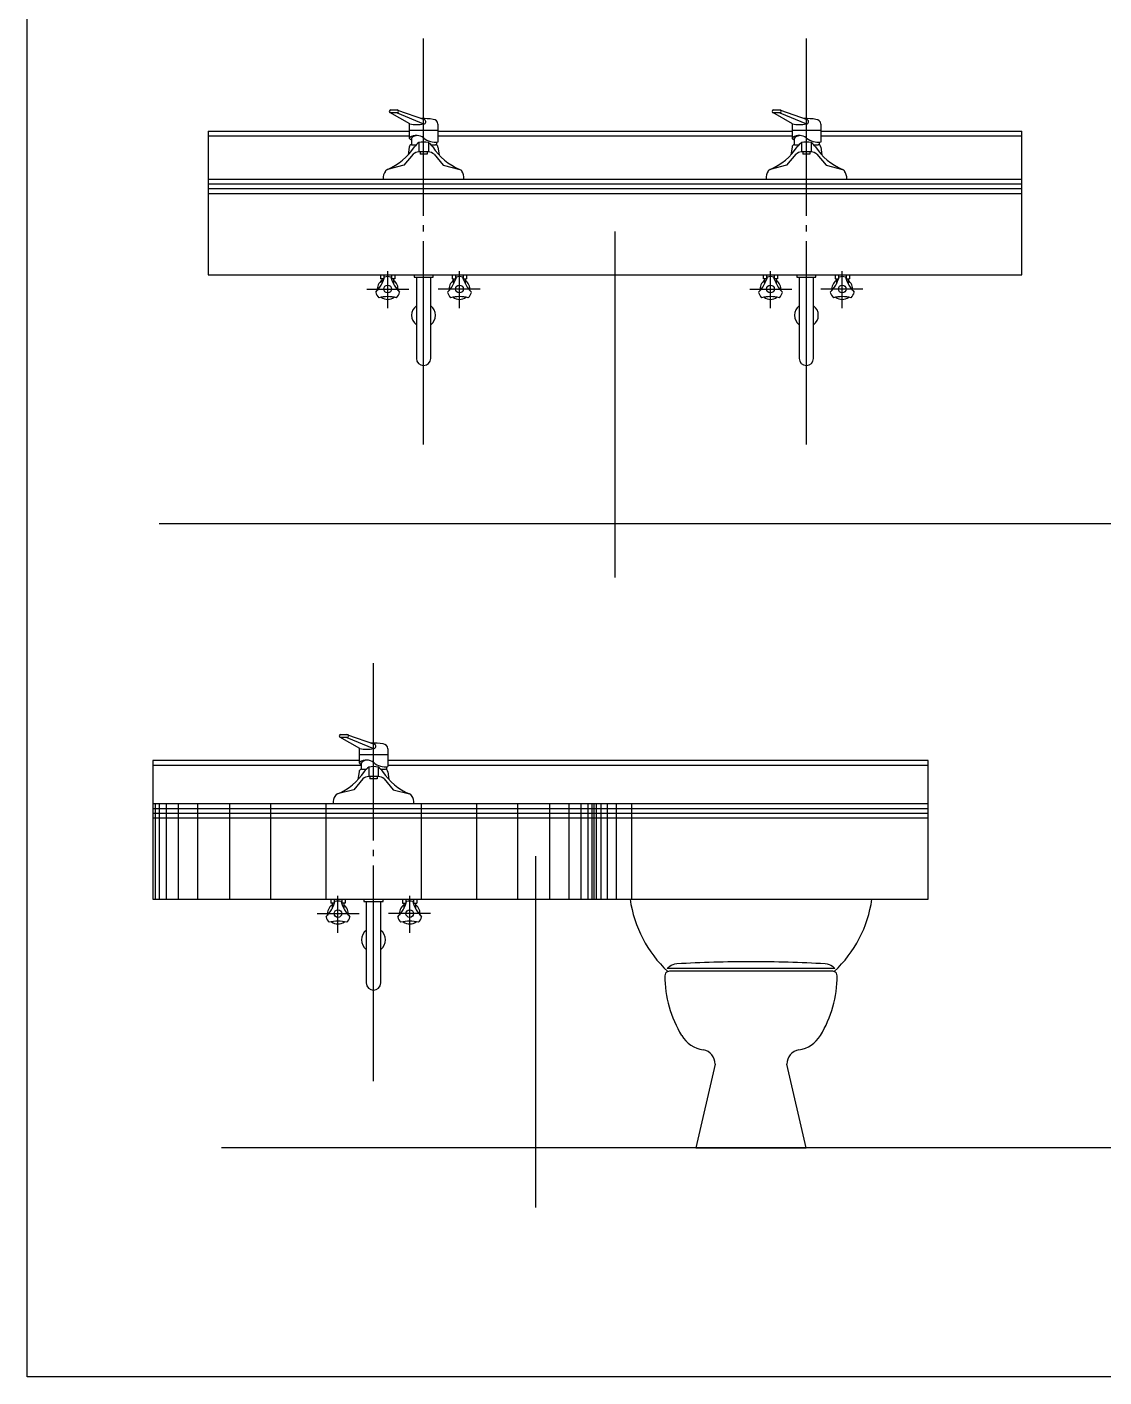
# Model space of a CAD drawing. Header units: inches. Extents: x -1249499 to 290957, y -589671 to 1013543.
# Drawn here: x -1183060 to -1180809, y 298594 to 301417 of the extents above; entities that cross this region are included whole.
import ezdxf

# ---------------------------------------------------------------- set-up
doc = ezdxf.new("R2010")
doc.units = ezdxf.units.IN
doc.header["$MEASUREMENT"] = 0
doc.layers.add('1BATH', color=1, linetype='Continuous')

msp = doc.modelspace()

# ---------------------------------------------------------------- linework, layer by layer
at = {"layer": '1BATH'}
for p, q in [((-1182230.8, 301021.5), (-1182230.8, 301392.6)), ((-1181430.8, 301021.5), (-1181430.8, 301392.6)), ((-1182259.7, 301214), (-1182301.1, 301237.7)), ((-1182299.4, 301243.2), (-1182286.3, 301243.2)), ((-1182286.3, 301237.2), (-1182299.4, 301237.2)), ((-1182286.3, 301237.2), (-1182230.8, 301214)), ((-1182285, 301242.9), (-1182228.9, 301223)), ((-1181459.7, 301214), (-1181501.1, 301237.7)), ((-1181499.4, 301243.2), (-1181486.3, 301243.2)), ((-1181486.3, 301237.2), (-1181499.4, 301237.2)), ((-1181486.3, 301237.2), (-1181430.8, 301214)), ((-1181485, 301242.9), (-1181428.9, 301223)), ((-1182260.8, 301214.4), (-1182260.8, 301184.8)), ((-1182260.8, 301201.3), (-1182200.8, 301201.3)), ((-1182200.8, 301213.5), (-1182200.8, 301176.2)), ((-1181460.8, 301214.4), (-1181460.8, 301184.8)), ((-1181460.8, 301201.3), (-1181400.8, 301201.3)), ((-1181400.8, 301213.5), (-1181400.8, 301176.2)), ((-1182260.8, 301165.5), (-1182263.2, 301149.1)), ((-1182256.4, 301182), (-1182256.4, 301170.5)), ((-1182255.8, 301170.5), (-1182246, 301170.5)), ((-1182240.8, 301175), (-1182240.8, 301155.5)), ((-1182220.8, 301175), (-1182220.8, 301155.5)), ((-1182215.7, 301170.5), (-1182205.8, 301170.5)), ((-1182203.9, 301175.9), (-1182203.9, 301170.5)), ((-1182200.8, 301165.5), (-1182198.4, 301149.1)), ((-1181460.8, 301165.5), (-1181463.2, 301149.1)), ((-1181456.4, 301182), (-1181456.4, 301170.5)), ((-1181455.8, 301170.5), (-1181446, 301170.5)), ((-1181440.8, 301175), (-1181440.8, 301155.5)), ((-1181420.8, 301175), (-1181420.8, 301155.5)), ((-1181415.7, 301170.5), (-1181405.8, 301170.5)), ((-1181403.9, 301175.9), (-1181403.9, 301170.5)), ((-1181400.8, 301165.5), (-1181398.4, 301149.1)), ((-1182252.9, 301150.5), (-1182272.1, 301127.9)), ((-1182220.8, 301155.5), (-1182240.8, 301155.5)), ((-1182238.3, 301155.5), (-1182238.3, 301150.5)), ((-1182223.3, 301150.5), (-1182238.3, 301150.5)), ((-1182223.3, 301155.5), (-1182223.3, 301150.5)), ((-1182208.7, 301150.5), (-1182189.6, 301127.9)), ((-1181452.9, 301150.5), (-1181472.1, 301127.9)), ((-1181420.8, 301155.5), (-1181440.8, 301155.5)), ((-1181438.3, 301155.5), (-1181438.3, 301150.5)), ((-1181423.3, 301150.5), (-1181438.3, 301150.5)), ((-1181423.3, 301155.5), (-1181423.3, 301150.5)), ((-1181408.7, 301150.5), (-1181389.6, 301127.9)), ((-1182272.1, 301127.9), (-1182306.3, 301119)), ((-1182189.6, 301127.9), (-1182155.4, 301119)), ((-1181472.1, 301127.9), (-1181506.3, 301119)), ((-1181389.6, 301127.9), (-1181355.4, 301119)), ((-1182230.8, 300989.2), (-1182230.8, 301002.1)), ((-1181430.8, 300989.2), (-1181430.8, 301002.1)), ((-1182230.8, 300543.5), (-1182230.8, 300969.2)), ((-1181830.8, 300988.8), (-1181830.8, 300265.3)), ((-1181430.8, 300543.5), (-1181430.8, 300969.2)), ((-1182320.8, 300898.8), (-1182320.8, 300890.3)), ((-1182313.4, 300890.3), (-1182320.8, 300890.3)), ((-1182318, 300890.3), (-1182318, 300879.7)), ((-1182313.9, 300898.8), (-1182313.9, 300890.3)), ((-1182305.8, 300828.7), (-1182305.8, 300906.2)), ((-1182290.8, 300890.3), (-1182298.2, 300890.3)), ((-1182297.8, 300898.8), (-1182297.8, 300890.3)), ((-1182293.7, 300890.3), (-1182293.7, 300879.7)), ((-1182290.8, 300898.8), (-1182290.8, 300890.3)), ((-1182170.8, 300898.8), (-1182170.8, 300890.3)), ((-1182170.8, 300890.3), (-1182163.4, 300890.3)), ((-1182168, 300890.3), (-1182168, 300879.7)), ((-1182163.9, 300898.8), (-1182163.9, 300890.3)), ((-1182155.8, 300828.7), (-1182155.8, 300906.2)), ((-1182148.2, 300890.3), (-1182140.8, 300890.3)), ((-1182147.8, 300898.8), (-1182147.8, 300890.3)), ((-1182143.7, 300890.3), (-1182143.7, 300879.7)), ((-1182140.8, 300898.8), (-1182140.8, 300890.3)), ((-1181520.8, 300898.8), (-1181520.8, 300890.3)), ((-1181513.4, 300890.3), (-1181520.8, 300890.3)), ((-1181518, 300890.3), (-1181518, 300879.7)), ((-1181513.9, 300898.8), (-1181513.9, 300890.3)), ((-1181505.8, 300828.7), (-1181505.8, 300906.2)), ((-1181490.8, 300890.3), (-1181498.2, 300890.3)), ((-1181497.8, 300898.8), (-1181497.8, 300890.3)), ((-1181493.7, 300890.3), (-1181493.7, 300879.7)), ((-1181490.8, 300898.8), (-1181490.8, 300890.3)), ((-1181370.8, 300898.8), (-1181370.8, 300890.3)), ((-1181370.8, 300890.3), (-1181363.4, 300890.3)), ((-1181368, 300890.3), (-1181368, 300879.7)), ((-1181363.9, 300898.8), (-1181363.9, 300890.3)), ((-1181355.8, 300828.7), (-1181355.8, 300906.2)), ((-1181348.2, 300890.3), (-1181340.8, 300890.3)), ((-1181347.8, 300898.8), (-1181347.8, 300890.3)), ((-1181343.7, 300890.3), (-1181343.7, 300879.7)), ((-1181340.8, 300898.8), (-1181340.8, 300890.3)), ((-1182349.1, 300868.8), (-1182261.4, 300868.8)), ((-1182112.6, 300868.8), (-1182200.3, 300868.8)), ((-1181549.1, 300868.8), (-1181461.4, 300868.8)), ((-1181312.6, 300868.8), (-1181400.3, 300868.8)), ((-1182783.7, 300378.8), (-1177859.3, 300378.8)), ((-1182335.5, 299715.5), (-1182335.5, 300086.5)), ((-1182364.4, 299907.9), (-1182405.8, 299931.6)), ((-1182404, 299937.1), (-1182390.9, 299937.1)), ((-1182390.9, 299931.1), (-1182404, 299931.1)), ((-1182390.9, 299931.1), (-1182335.5, 299907.9)), ((-1182389.6, 299936.8), (-1182333.5, 299916.9)), ((-1182365.5, 299908.4), (-1182365.5, 299878.7)), ((-1182365.5, 299895.3), (-1182305.5, 299895.3)), ((-1182305.5, 299907.4), (-1182305.5, 299870.1)), ((-1182796.5, 299882.7), (-1182796.5, 299592.7)), ((-1182365.5, 299882.7), (-1182796.5, 299882.7)), ((-1182361, 299872.7), (-1182796.5, 299872.7)), ((-1182361, 299875.9), (-1182361, 299864.4)), ((-1182345.5, 299868.9), (-1182345.5, 299849.4)), ((-1182325.5, 299868.9), (-1182325.5, 299849.4)), ((-1182308.5, 299869.8), (-1182308.5, 299864.4)), ((-1181176.5, 299882.7), (-1182305.5, 299882.7)), ((-1181176.5, 299872.7), (-1182305.5, 299872.7)), ((-1181176.5, 299592.7), (-1181176.5, 299882.7)), ((-1182357.6, 299844.4), (-1182376.7, 299821.8)), ((-1182365.5, 299859.4), (-1182367.9, 299843)), ((-1182360.5, 299864.4), (-1182350.7, 299864.4)), ((-1182325.5, 299849.4), (-1182345.5, 299849.4)), ((-1182343, 299849.4), (-1182343, 299844.4)), ((-1182328, 299844.4), (-1182343, 299844.4)), ((-1182328, 299849.4), (-1182328, 299844.4)), ((-1182320.3, 299864.4), (-1182310.5, 299864.4)), ((-1182313.4, 299844.4), (-1182294.2, 299821.8)), ((-1182305.5, 299859.4), (-1182303.1, 299843)), ((-1182376.7, 299821.8), (-1182410.9, 299812.9)), ((-1182294.2, 299821.8), (-1182260, 299812.9)), ((-1182796.5, 299792.7), (-1181176.5, 299792.7)), ((-1182796.5, 299782.7), (-1181176.5, 299782.7)), ((-1182791.5, 299792.7), (-1182791.5, 299592.7)), ((-1182783.5, 299792.7), (-1182783.5, 299592.7)), ((-1182768.5, 299792.7), (-1182768.5, 299592.7)), ((-1182743.5, 299792.7), (-1182743.5, 299592.7)), ((-1182703.5, 299792.7), (-1182703.5, 299592.7)), ((-1182636.7, 299792.7), (-1182636.7, 299592.7)), ((-1182550.9, 299792.7), (-1182550.9, 299592.7)), ((-1182435.2, 299792.7), (-1182435.2, 299592.7)), ((-1182235.7, 299792.7), (-1182235.7, 299592.7)), ((-1182120.1, 299792.7), (-1182120.1, 299592.7)), ((-1182034.2, 299792.7), (-1182034.2, 299592.7)), ((-1181967.5, 299792.7), (-1181967.5, 299592.7)), ((-1181927.5, 299792.7), (-1181927.5, 299592.7)), ((-1181902.5, 299792.7), (-1181902.5, 299592.7)), ((-1181887.5, 299792.7), (-1181887.5, 299592.7)), ((-1181879.5, 299792.7), (-1181879.5, 299592.7)), ((-1181875.2, 299792.7), (-1181875.2, 299592.7)), ((-1181869.9, 299792.7), (-1181869.9, 299592.7)), ((-1181860.3, 299792.7), (-1181860.3, 299592.7)), ((-1181847.3, 299792.7), (-1181847.3, 299592.7)), ((-1181828.1, 299792.7), (-1181828.1, 299592.7)), ((-1181796.6, 299792.7), (-1181796.6, 299592.7)), ((-1182796.5, 299772.7), (-1181176.5, 299772.7)), ((-1182796.5, 299762.7), (-1181176.5, 299762.7)), ((-1182335.5, 299683.1), (-1182335.5, 299696)), ((-1181997.2, 299682.7), (-1181997.2, 298948.3)), ((-1182335.5, 299212.4), (-1182335.5, 299663.1)), ((-1182796.5, 299592.7), (-1181176.5, 299592.7)), ((-1182424.8, 299592.7), (-1182424.8, 299584.2)), ((-1182417.4, 299584.2), (-1182424.8, 299584.2)), ((-1182421.9, 299584.2), (-1182421.9, 299573.6)), ((-1182417.8, 299592.7), (-1182417.8, 299584.2)), ((-1182409.8, 299522.7), (-1182409.8, 299600.1)), ((-1182394.8, 299584.2), (-1182402.2, 299584.2)), ((-1182401.7, 299592.7), (-1182401.7, 299584.2)), ((-1182397.6, 299584.2), (-1182397.6, 299573.6)), ((-1182394.8, 299592.7), (-1182394.8, 299584.2)), ((-1182355.5, 299592.7), (-1182355.5, 299587.7)), ((-1182355.5, 299587.7), (-1182350.5, 299587.7)), ((-1182350.5, 299587.7), (-1182350.5, 299527.7)), ((-1182350.5, 299587.7), (-1182320.5, 299587.7)), ((-1182320.5, 299587.7), (-1182315.5, 299587.7)), ((-1182320.5, 299527.7), (-1182320.5, 299587.7)), ((-1182315.5, 299587.7), (-1182315.5, 299592.7)), ((-1182274.8, 299592.7), (-1182274.8, 299584.2)), ((-1182274.8, 299584.2), (-1182267.4, 299584.2)), ((-1182271.9, 299584.2), (-1182271.9, 299573.6)), ((-1182267.8, 299592.7), (-1182267.8, 299584.2)), ((-1182259.8, 299522.7), (-1182259.8, 299600.1)), ((-1182252.2, 299584.2), (-1182244.8, 299584.2)), ((-1182251.7, 299592.7), (-1182251.7, 299584.2)), ((-1182247.6, 299584.2), (-1182247.6, 299573.6)), ((-1182244.8, 299592.7), (-1182244.8, 299584.2)), ((-1182453, 299562.7), (-1182365.3, 299562.7)), ((-1182216.5, 299562.7), (-1182304.2, 299562.7)), ((-1182350.5, 299487.7), (-1182350.5, 299417.7)), ((-1182320.5, 299417.7), (-1182320.5, 299487.7)), ((-1181621.5, 299247.7), (-1181661.5, 299072.7)), ((-1181431.5, 299072.7), (-1181471.5, 299247.7)), ((-1177215, 299072.7), (-1182653.4, 299072.7)), ((-1181661.5, 299072.7), (-1181431.5, 299072.7))]:
    msp.add_line(p, q, dxfattribs=at)
at = {"layer": '1BATH', "color": 1}
for p, q in [((-1182680.8, 301198.8), (-1182680.8, 300898.8)), ((-1182680.8, 301198.8), (-1182260.8, 301198.8)), ((-1182200.8, 301198.8), (-1181460.8, 301198.8)), ((-1181400.8, 301198.8), (-1180980.8, 301198.8)), ((-1180980.8, 300898.8), (-1180980.8, 301198.8)), ((-1182680.8, 301188.8), (-1182260.8, 301188.8)), ((-1182200.8, 301188.8), (-1181460.8, 301188.8)), ((-1181400.8, 301188.8), (-1180980.8, 301188.8)), ((-1182680.8, 301098.8), (-1180980.8, 301098.8)), ((-1182680.8, 301088.8), (-1180980.8, 301088.8)), ((-1182680.8, 301078.8), (-1180980.8, 301078.8)), ((-1182680.8, 301068.8), (-1180980.8, 301068.8)), ((-1182680.8, 300898.8), (-1180980.8, 300898.8)), ((-1182250.8, 300898.8), (-1182250.8, 300893.8)), ((-1182250.8, 300893.8), (-1182245.8, 300893.8)), ((-1182245.8, 300893.8), (-1182245.8, 300833.8)), ((-1182245.8, 300893.8), (-1182215.8, 300893.8)), ((-1182215.8, 300833.8), (-1182215.8, 300893.8)), ((-1182215.8, 300893.8), (-1182210.8, 300893.8)), ((-1182210.8, 300893.8), (-1182210.8, 300898.8)), ((-1181450.8, 300898.8), (-1181450.8, 300893.8)), ((-1181450.8, 300893.8), (-1181445.8, 300893.8)), ((-1181445.8, 300893.8), (-1181445.8, 300833.8)), ((-1181445.8, 300893.8), (-1181415.8, 300893.8)), ((-1181415.8, 300833.8), (-1181415.8, 300893.8)), ((-1181415.8, 300893.8), (-1181410.8, 300893.8)), ((-1181410.8, 300893.8), (-1181410.8, 300898.8)), ((-1182245.8, 300793.8), (-1182245.8, 300723.8)), ((-1182215.8, 300723.8), (-1182215.8, 300793.8)), ((-1181445.8, 300793.8), (-1181445.8, 300723.8)), ((-1181415.8, 300723.8), (-1181415.8, 300793.8))]:
    msp.add_line(p, q, dxfattribs=at)
at = {"layer": '1BATH'}
msp.add_lwpolyline([(-1183059.6, 303723.1), (-1173419.7, 303723.1), (-1173419.7, 298593.7), (-1183059.6, 298593.7)], close=True, dxfattribs=at)
at = {"layer": '1BATH', "color": 1}
for points in [[(-1182245.8, 300833.8), (-1182245.8, 300793.8, 1)], [(-1181445.8, 300833.8), (-1181445.8, 300793.8, 1)]]:
    msp.add_lwpolyline(points, format="xyb", dxfattribs=at)
for points in [[(-1182215.8, 300793.8), (-1182215.8, 300833.8)], [(-1181415.8, 300793.8), (-1181415.8, 300833.8)]]:
    msp.add_lwpolyline(points, dxfattribs=at)
at = {"layer": '1BATH'}
for points in [[(-1182350.5, 299527.7), (-1182350.5, 299487.7, 1)], [(-1181720.5, 299441.9, -0.10526), (-1181716.5, 299442.7), (-1181546.5, 299442.7)], [(-1181546.5, 299442.7), (-1181376.5, 299442.7, -0.10526), (-1181372.4, 299441.9, -0.137359)]]:
    msp.add_lwpolyline(points, format="xyb", dxfattribs=at)
msp.add_lwpolyline([(-1182320.5, 299487.7), (-1182320.5, 299527.7)], dxfattribs=at)
msp.add_lwpolyline([(-1181546.5, 299447.7), (-1181721.5, 299447.7, -0.668179), (-1181721.7, 299448.2, -0.034824), (-1181716.5, 299452.7, -0.147916), (-1181701.7, 299458.2, -0.01469), (-1181546.5, 299462.7, -0.01469), (-1181391.3, 299458.2, -0.147916), (-1181376.5, 299452.7, -0.034824), (-1181371.3, 299448.2, -0.668179), (-1181371.5, 299447.7)], format="xyb", close=True, dxfattribs=at)
for centre in [(-1182305.8, 300868.8), (-1182155.8, 300868.8), (-1181505.8, 300868.8), (-1181355.8, 300868.8), (-1182409.8, 299562.7), (-1182259.8, 299562.7)]:
    msp.add_circle(centre, 8.01, dxfattribs=at)
for centre, radius, start, end in [((-1182299.4, 301240.2), 3, 90, 270), ((-1182286.3, 301240.2), 3, 270, 90), ((-1182233.8, 301084.1), 141.3, 80.6321, 90.6277), ((-1182230.8, 301218.7), 4.72, 269.711, 65.685), ((-1182210.8, 301213.5), 10, 0, 90), ((-1181499.4, 301240.2), 3, 90, 270), ((-1181486.3, 301240.2), 3, 270, 90), ((-1181433.8, 301084.1), 141.3, 80.6321, 90.6277), ((-1181430.8, 301218.7), 4.72, 269.711, 65.685), ((-1181410.8, 301213.5), 10, 0, 90), ((-1182245.3, 301287.1), 74.5, 258.8301, 281.1699), ((-1181445.3, 301287.1), 74.5, 258.8301, 281.1699), ((-1182354, 301233.1), 123.7, 292.6827, 327.2079), ((-1182258.8, 301184.8), 2, 180, 201.2542), ((-1182255.8, 301165.5), 5, 90, 180), ((-1182255.8, 301186), 5.21, 201.2542, 264.2281), ((-1182258.3, 301183.9), 2, 125.1863, 220.1815), ((-1182245.6, 301166), 23.9, 50.643, 125.1863), ((-1182251.4, 301182), 5, 122.5214, 180), ((-1182241.2, 301166), 23.9, 95.3535, 122.5214), ((-1182206.9, 301130.5), 55.9, 127.3503, 140.4369), ((-1182230.8, 301132.3), 43.8, 76.7951, 103.2049), ((-1182206.2, 301214.1), 38.2, 230.643, 278.0877), ((-1182254.7, 301130.5), 55.9, 39.5631, 52.6497), ((-1182107.7, 301233.1), 123.7, 212.7921, 247.3173), ((-1182205.8, 301165.5), 5, 0, 90), ((-1181554, 301233.1), 123.7, 292.6827, 327.2079), ((-1181458.8, 301184.8), 2, 180, 201.2542), ((-1181455.8, 301165.5), 5, 90, 180), ((-1181455.8, 301186), 5.21, 201.2542, 264.2281), ((-1181458.3, 301183.9), 2, 125.1863, 220.1815), ((-1181445.6, 301166), 23.9, 50.643, 125.1863), ((-1181451.4, 301182), 5, 122.5214, 180), ((-1181441.2, 301166), 23.9, 95.3535, 122.5214), ((-1181406.9, 301130.5), 55.9, 127.3503, 140.4369), ((-1181430.8, 301132.3), 43.8, 76.7951, 103.2049), ((-1181406.2, 301214.1), 38.2, 230.643, 278.0877), ((-1181454.7, 301130.5), 55.9, 39.5631, 52.6497), ((-1181307.7, 301233.1), 123.7, 212.7921, 247.3173), ((-1181405.8, 301165.5), 5, 0, 90), ((-1182239.5, 301135.1), 20.4, 93.667, 131.1959), ((-1182222.1, 301135.1), 20.4, 48.8041, 86.333), ((-1181439.5, 301135.1), 20.4, 93.667, 131.1959), ((-1181422.1, 301135.1), 20.4, 48.8041, 86.333), ((-1182290.1, 301100.9), 25.1, 144.232, 184.799), ((-1182302.4, 301109.8), 10, 112.6827, 144.232), ((-1182159.3, 301109.8), 10, 35.768, 67.3173), ((-1182171.5, 301100.9), 25.1, 355.201, 35.768), ((-1181490.1, 301100.9), 25.1, 144.232, 184.799), ((-1181502.4, 301109.8), 10, 112.6827, 144.232), ((-1181359.3, 301109.8), 10, 35.768, 67.3173), ((-1181371.5, 301100.9), 25.1, 355.201, 35.768), ((-1182386.6, 300915.5), 77.4, 316.1647, 343.8353), ((-1182305.8, 300868.8), 21.7, 124.0935, 188.1823), ((-1182305.8, 300868.8), 25.9, 75.573, 104.427), ((-1182225, 300915.5), 77.4, 196.1647, 223.8353), ((-1182305.8, 300868.8), 21.7, 351.8177, 55.9065), ((-1182236.6, 300915.5), 77.4, 316.1647, 343.8353), ((-1182155.8, 300868.8), 21.7, 124.0935, 188.1823), ((-1182155.8, 300868.8), 25.9, 75.573, 104.427), ((-1182075, 300915.5), 77.4, 196.1647, 223.8353), ((-1182155.8, 300868.8), 21.7, 351.8177, 55.9065), ((-1181586.6, 300915.5), 77.4, 316.1647, 343.8353), ((-1181505.8, 300868.8), 21.7, 124.0935, 188.1823), ((-1181505.8, 300868.8), 25.9, 75.573, 104.427), ((-1181425, 300915.5), 77.4, 196.1647, 223.8353), ((-1181505.8, 300868.8), 21.7, 351.8177, 55.9065), ((-1181436.6, 300915.5), 77.4, 316.1647, 343.8353), ((-1181355.8, 300868.8), 21.7, 124.0935, 188.1823), ((-1181355.8, 300868.8), 25.9, 75.573, 104.427), ((-1181275, 300915.5), 77.4, 196.1647, 223.8353), ((-1181355.8, 300868.8), 21.7, 351.8177, 55.9065), ((-1182305.8, 300868.8), 25.9, 195.573, 224.427), ((-1182305.8, 300868.8), 25.9, 315.573, 344.427), ((-1182155.8, 300868.8), 25.9, 195.573, 224.427), ((-1182155.8, 300868.8), 25.9, 315.573, 344.427), ((-1181505.8, 300868.8), 25.9, 195.573, 224.427), ((-1181505.8, 300868.8), 25.9, 315.573, 344.427), ((-1181355.8, 300868.8), 25.9, 195.573, 224.427), ((-1181355.8, 300868.8), 25.9, 315.573, 344.427), ((-1182305.8, 300775.5), 77.4, 76.1647, 103.8353), ((-1182305.8, 300868.8), 21.7, 231.8177, 308.1823), ((-1182155.8, 300775.5), 77.4, 76.1647, 103.8353), ((-1182155.8, 300868.8), 21.7, 231.8177, 308.1823), ((-1181505.8, 300775.5), 77.4, 76.1647, 103.8353), ((-1181505.8, 300868.8), 21.7, 231.8177, 308.1823), ((-1181355.8, 300775.5), 77.4, 76.1647, 103.8353), ((-1181355.8, 300868.8), 21.7, 231.8177, 308.1823), ((-1182404, 299934.1), 3, 90, 270), ((-1182390.9, 299934.1), 3, 270, 90), ((-1182349.9, 299981), 74.5, 258.8301, 281.1699), ((-1182338.5, 299778), 141.3, 80.6321, 90.6277), ((-1182335.5, 299912.6), 4.72, 269.711, 65.685), ((-1182315.5, 299907.4), 10, 0, 90), ((-1182363.5, 299878.7), 2, 180, 201.2542), ((-1182360.5, 299879.9), 5.21, 201.2542, 264.2281), ((-1182362.9, 299877.8), 2, 125.1863, 220.1815), ((-1182350.3, 299859.9), 23.9, 50.643, 125.1863), ((-1182356, 299875.9), 5, 122.5214, 180), ((-1182345.8, 299859.9), 23.9, 95.3535, 122.5214), ((-1182311.6, 299824.5), 55.9, 127.3503, 140.4369), ((-1182335.5, 299826.3), 43.8, 76.7951, 103.2049), ((-1182310.9, 299908), 38.2, 230.643, 278.0877), ((-1182359.4, 299824.5), 55.9, 39.5631, 52.6497), ((-1182458.6, 299927), 123.7, 292.6827, 327.2079), ((-1182360.5, 299859.4), 5, 90, 180), ((-1182344.2, 299829), 20.4, 93.667, 131.1959), ((-1182326.8, 299829), 20.4, 48.8041, 86.333), ((-1182212.4, 299927), 123.7, 212.7921, 247.3173), ((-1182310.5, 299859.4), 5, 0, 90), ((-1182394.8, 299794.9), 25.1, 144.232, 184.799), ((-1182407.1, 299803.7), 10, 112.6827, 144.232), ((-1182263.9, 299803.7), 10, 35.768, 67.3173), ((-1182276.2, 299794.9), 25.1, 355.201, 35.768), ((-1182490.6, 299609.4), 77.4, 316.1647, 343.8353), ((-1182409.8, 299562.7), 25.9, 75.573, 104.427), ((-1182329, 299609.4), 77.4, 196.1647, 223.8353), ((-1182340.6, 299609.4), 77.4, 316.1647, 343.8353), ((-1182259.8, 299562.7), 25.9, 75.573, 104.427), ((-1182179, 299609.4), 77.4, 196.1647, 223.8353), ((-1181547.6, 299627.7), 253.9, 187.9232, 227.0569), ((-1181545.4, 299627.7), 253.9, 312.9431, 352.0768), ((-1182409.8, 299562.7), 25.9, 195.573, 224.427), ((-1182409.8, 299562.7), 21.7, 124.0935, 188.1823), ((-1182409.8, 299562.7), 21.7, 351.8177, 55.9065), ((-1182409.8, 299562.7), 25.9, 315.573, 344.427), ((-1182259.8, 299562.7), 25.9, 195.573, 224.427), ((-1182259.8, 299562.7), 21.7, 124.0935, 188.1823), ((-1182259.8, 299562.7), 21.7, 351.8177, 55.9065), ((-1182259.8, 299562.7), 25.9, 315.573, 344.427), ((-1182409.8, 299469.4), 77.4, 76.1647, 103.8353), ((-1182409.8, 299562.7), 21.7, 231.8177, 308.1823), ((-1182335.5, 299507.7), 25, 126.8699, 233.1301), ((-1182335.5, 299507.7), 25, 306.8699, 53.1301), ((-1182259.8, 299469.4), 77.4, 76.1647, 103.8353), ((-1182259.8, 299562.7), 21.7, 231.8177, 308.1823), ((-1181716.5, 299432.7), 10, 114.0353, 180), ((-1181376.5, 299432.7), 10, 0, 65.9647), ((-1182335.5, 299417.7), 15, 180, 0), ((-1181485.8, 299432.7), 240.7, 180, 211.2845), ((-1181607.2, 299432.7), 240.7, 328.7155, 0), ((-1181636.8, 299340.9), 63.9, 211.2845, 261.3354), ((-1181456.1, 299340.9), 63.9, 278.6646, 328.7155), ((-1181650.9, 299248.6), 29.4, 358.2758, 81.3354), ((-1181442, 299248.6), 29.4, 98.6646, 181.7242)]:
    msp.add_arc(centre, radius, start, end, dxfattribs=at)
at = {"layer": '1BATH', "color": 1}
for centre, radius, start, end in [((-1182230.8, 300813.8), 25, 126.8699, 233.1301), ((-1182230.8, 300813.8), 25, 306.8699, 53.1301), ((-1181430.8, 300813.8), 25, 126.8699, 233.1301), ((-1181430.8, 300813.8), 25, 306.8699, 53.1301), ((-1182230.8, 300723.8), 15, 180, 0), ((-1181430.8, 300723.8), 15, 180, 0)]:
    msp.add_arc(centre, radius, start, end, dxfattribs=at)

doc.saveas('drawing.dxf')
